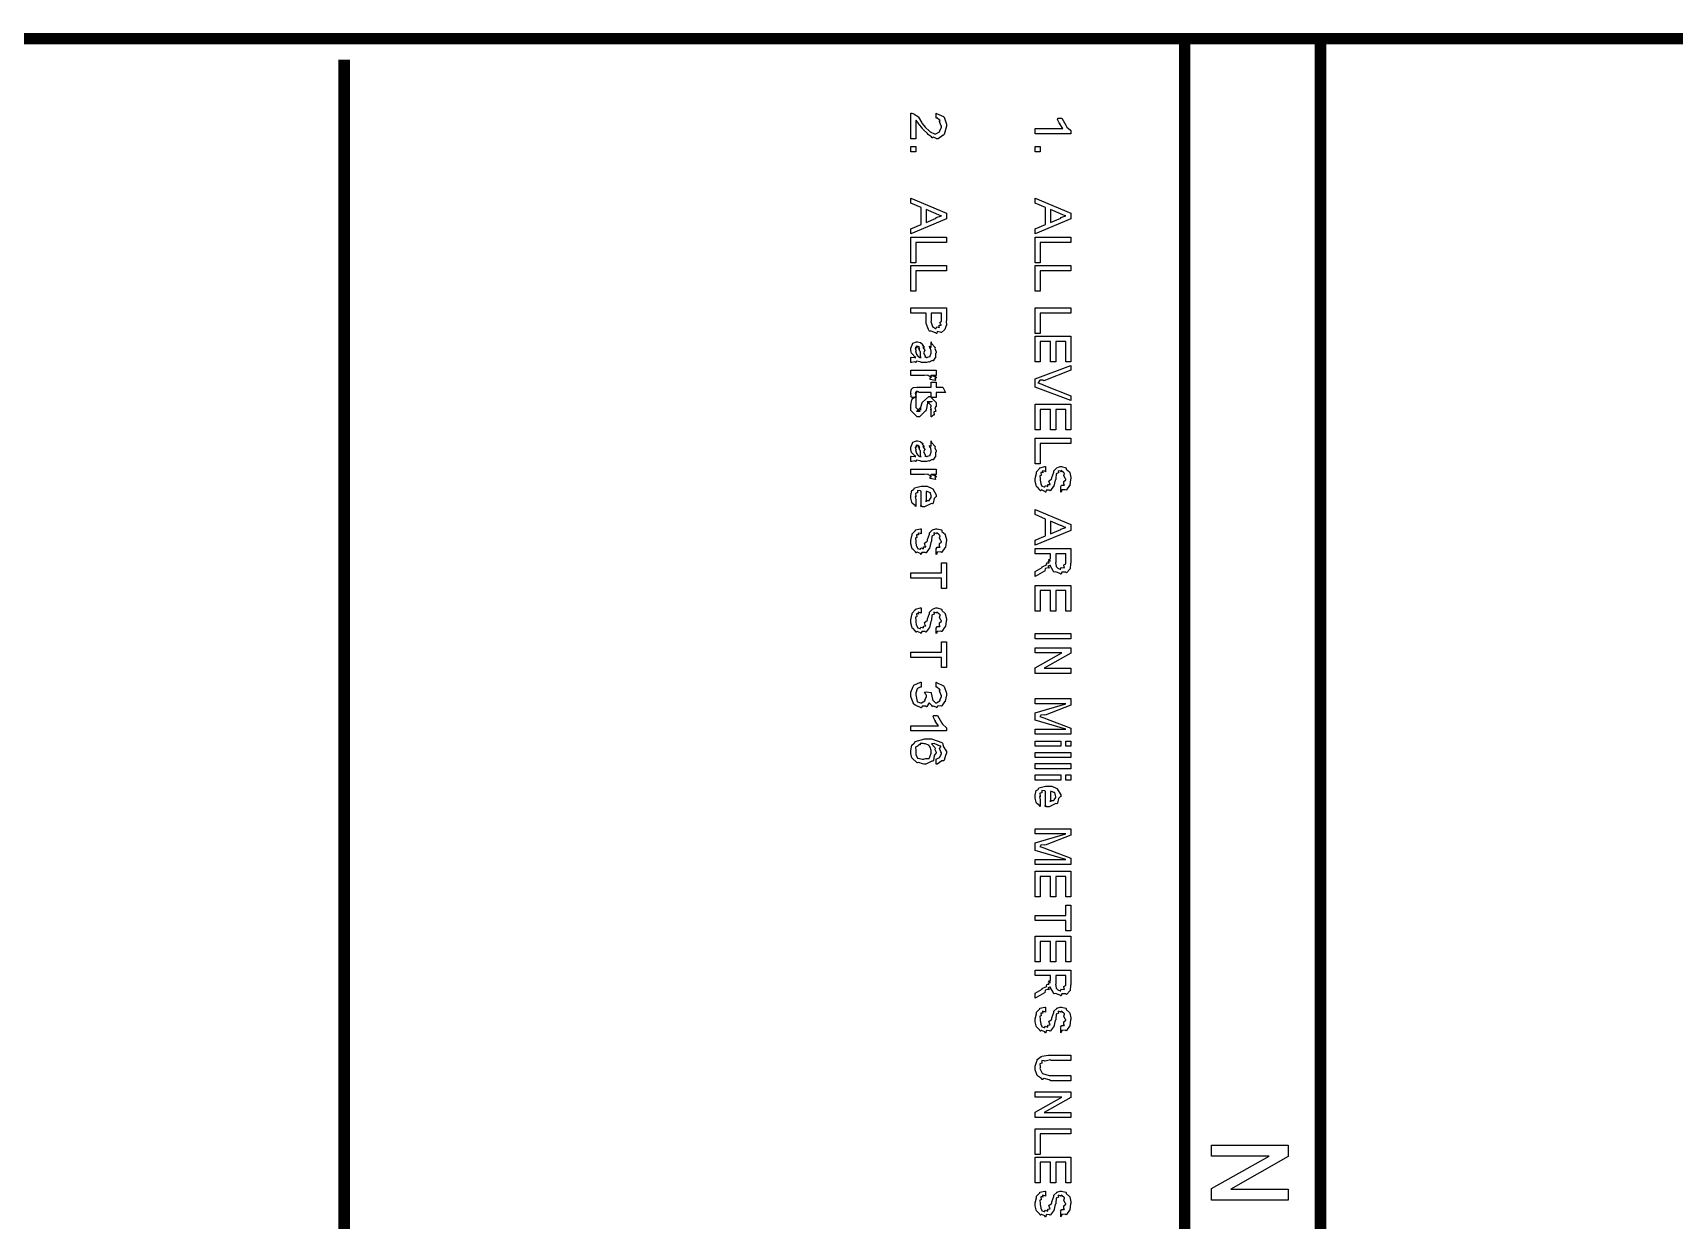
# Model space of a CAD drawing. Extents: x 0.4 to 11.2, y 0.4 to 16.
# Drawn here: x 8.339 to 9.768, y 1.615 to 2.648 of the extents above; entities that cross this region are included whole.
import ezdxf

# ---------------------------------------------------------------- set-up
doc = ezdxf.new("R2010")
doc.units = 0
doc.layers.get('0').update_dxf_attribs({"linetype": 'CONTINUOUS'})

msp = doc.modelspace()

# ---------------------------------------------------------------- linework, layer by layer
at = {"color": 230, "const_width": 0.01}
for points in [[(0.363336, 2.64333), (11.1917, 2.64333)], [(9.34169, 2.64333), (9.34169, 0.405003)], [(9.46001, 2.64333), (9.46001, 0.405003)], [(8.61003, 2.625), (8.61003, 0.388346)]]:
    msp.add_lwpolyline(points, dxfattribs=at)
at = {"color": 0}
for points in [[(9.10769, 2.55621), (9.10335, 2.55621), (9.10335, 2.57835), (9.10406, 2.57835), (9.10596, 2.57781), (9.10618, 2.57769), (9.10633, 2.57764), (9.10986, 2.57519), (9.11008, 2.57488), (9.11008, 2.57488), (9.1129, 2.56999), (9.11313, 2.56944), (9.11307, 2.56939), (9.11589, 2.56635), (9.11951, 2.56282), (9.11985, 2.5625), (9.12001, 2.56233), (9.12381, 2.56054), (9.12506, 2.56054), (9.12506, 2.56054), (9.12831, 2.56218), (9.12853, 2.5625), (9.12831, 2.56267), (9.13004, 2.56597), (9.13004, 2.56706), (9.12939, 2.56799), (9.12815, 2.57129), (9.12879, 2.572), (9.12875, 2.57206), (9.12804, 2.5726), (9.12597, 2.57433), (9.12565, 2.574), (9.12549, 2.574), (9.12549, 2.57835), (9.12554, 2.57829), (9.13167, 2.57557), (9.132, 2.57508), (9.13232, 2.57488), (9.13439, 2.56901), (9.13439, 2.56706), (9.13439, 2.56706), (9.13222, 2.55974), (9.13178, 2.55925), (9.13135, 2.55919), (9.12711, 2.55621), (9.12571, 2.55621), (9.12511, 2.55664), (9.12289, 2.55751), (9.12218, 2.55701), (9.12201, 2.55707), (9.12136, 2.55783), (9.11865, 2.55957), (9.11833, 2.5599), (9.11794, 2.5606), (9.11387, 2.56456), (9.11333, 2.56511), (9.11247, 2.56629), (9.10975, 2.56988), (9.10969, 2.5701), (9.10965, 2.5701), (9.10926, 2.57064), (9.10796, 2.57221), (9.10775, 2.57206), (9.10769, 2.57206), (9.10769, 2.55621)], [(9.21164, 2.56054), (9.21164, 2.56511), (9.23574, 2.56511), (9.23508, 2.56597), (9.23318, 2.56858), (9.23324, 2.56913), (9.23312, 2.56922), (9.23253, 2.5701), (9.23107, 2.57292), (9.23128, 2.57379), (9.23118, 2.574), (9.23486, 2.574), (9.23486, 2.574), (9.23822, 2.56793), (9.23856, 2.56749), (9.23856, 2.56749), (9.23904, 2.5664), (9.24235, 2.56358), (9.24268, 2.56338), (9.24268, 2.56054), (9.21164, 2.56054)], [(9.10335, 2.54937), (9.10769, 2.54937), (9.10769, 2.54482), (9.10335, 2.54482), (9.10335, 2.54937)], [(9.21164, 2.54937), (9.21599, 2.54937), (9.21599, 2.54482), (9.21164, 2.54482), (9.21164, 2.54937)], [(9.10335, 2.50444), (9.13439, 2.49143), (9.13439, 2.48643), (9.10335, 2.47342), (9.10335, 2.47775), (9.11225, 2.48167), (9.11225, 2.49621), (9.10335, 2.50011), (9.10335, 2.50444)], [(9.21164, 2.50444), (9.24268, 2.49143), (9.24268, 2.48643), (9.21164, 2.47342), (9.21164, 2.47775), (9.22054, 2.48167), (9.22054, 2.49621), (9.21164, 2.50011), (9.21164, 2.50444)], [(9.1166, 2.49447), (9.1166, 2.4834), (9.12549, 2.48708), (9.12549, 2.48753), (9.12993, 2.48904), (9.13004, 2.48904), (9.12885, 2.48926), (9.12582, 2.49061), (9.12528, 2.49078), (9.1166, 2.49447)], [(9.22487, 2.49447), (9.22487, 2.4834), (9.23378, 2.48708), (9.23378, 2.48753), (9.23822, 2.48904), (9.23833, 2.48904), (9.23714, 2.48926), (9.2341, 2.49061), (9.23356, 2.49078), (9.22487, 2.49447)], [(9.10335, 2.47054), (9.13439, 2.47054), (9.13439, 2.46599), (9.10769, 2.46599), (9.10769, 2.44819), (9.10335, 2.44819), (9.10335, 2.47054)], [(9.21164, 2.47054), (9.24268, 2.47054), (9.24268, 2.46599), (9.21599, 2.46599), (9.21599, 2.44819), (9.21164, 2.44819), (9.21164, 2.47054)], [(9.10335, 2.4459), (9.13439, 2.4459), (9.13439, 2.44135), (9.10769, 2.44135), (9.10769, 2.42356), (9.10335, 2.42356), (9.10335, 2.4459)], [(9.21164, 2.4459), (9.24268, 2.4459), (9.24268, 2.44135), (9.21599, 2.44135), (9.21599, 2.42356), (9.21164, 2.42356), (9.21164, 2.4459)], [(9.10335, 2.40896), (9.13439, 2.40896), (9.13439, 2.39789), (9.13411, 2.39757), (9.13422, 2.39382), (9.13417, 2.39356), (9.13417, 2.39356), (9.13286, 2.39014), (9.13265, 2.38986), (9.13265, 2.38986), (9.12993, 2.38764), (9.12961, 2.38747), (9.12896, 2.38797), (9.12619, 2.38835), (9.12587, 2.38661), (9.12571, 2.38661), (9.12472, 2.38743), (9.1211, 2.38883), (9.11947, 2.38878), (9.11919, 2.389), (9.1186, 2.39031), (9.1166, 2.39551), (9.1166, 2.39725), (9.1166, 2.4044), (9.10335, 2.4044), (9.10335, 2.40896)], [(9.12115, 2.4044), (9.12115, 2.39746), (9.12082, 2.39708), (9.12207, 2.3929), (9.12224, 2.39268), (9.12224, 2.39268), (9.12468, 2.39117), (9.12549, 2.39117), (9.12543, 2.39139), (9.12603, 2.39247), (9.12815, 2.39193), (9.12831, 2.39204), (9.12804, 2.39236), (9.12787, 2.39393), (9.12978, 2.39399), (9.12983, 2.39421), (9.12939, 2.39447), (9.12842, 2.39621), (9.13004, 2.39735), (9.13004, 2.39768), (9.13004, 2.4044), (9.12115, 2.4044)], [(9.21164, 2.40896), (9.24268, 2.40896), (9.24268, 2.4044), (9.21599, 2.4044), (9.21599, 2.38661), (9.21164, 2.38661), (9.21164, 2.40896)], [(9.10769, 2.36594), (9.10693, 2.36654), (9.10444, 2.36893), (9.10422, 2.36919), (9.104, 2.36951), (9.10335, 2.3719), (9.10335, 2.37267), (9.10335, 2.37392), (9.10465, 2.37739), (9.10488, 2.37765), (9.10504, 2.37831), (9.10818, 2.37939), (9.10921, 2.37939), (9.10921, 2.37939), (9.1116, 2.37885), (9.11182, 2.37875), (9.11182, 2.37875), (9.11367, 2.37722), (9.11376, 2.37701), (9.11372, 2.37706), (9.11322, 2.37674), (9.11501, 2.37483), (9.11507, 2.37463), (9.11486, 2.37478), (9.11382, 2.37468), (9.1155, 2.37213), (9.1155, 2.37181), (9.11546, 2.37185), (9.11447, 2.3699), (9.11649, 2.36626), (9.1166, 2.36594), (9.11632, 2.36604), (9.1155, 2.36643), (9.11697, 2.36594), (9.11746, 2.36594), (9.11774, 2.36626), (9.11996, 2.36669), (9.12007, 2.36681), (9.12001, 2.36729), (9.12115, 2.36957), (9.12115, 2.37028), (9.12099, 2.37121), (9.12039, 2.37392), (9.12007, 2.37354), (9.12007, 2.37354), (9.1199, 2.37403), (9.11957, 2.3756), (9.12082, 2.37478), (9.12115, 2.37483), (9.12115, 2.37939), (9.12115, 2.37939), (9.12136, 2.37782), (9.12158, 2.37765), (9.12158, 2.37765), (9.12429, 2.37494), (9.1244, 2.37463), (9.1244, 2.37463), (9.12435, 2.37354), (9.12549, 2.37076), (9.12549, 2.36985), (9.12483, 2.36942), (9.12478, 2.36561), (9.12463, 2.36529), (9.12418, 2.36535), (9.12267, 2.36301), (9.12244, 2.3629), (9.12201, 2.36322), (9.11936, 2.36187), (9.11897, 2.36182), (9.11888, 2.36208), (9.11686, 2.3616), (9.11615, 2.3616), (9.11247, 2.3616), (9.11154, 2.36208), (9.10824, 2.36268), (9.10736, 2.3616), (9.10704, 2.3616), (9.10667, 2.36208), (9.10422, 2.3616), (9.10335, 2.3616), (9.10335, 2.36594), (9.10368, 2.36626), (9.10672, 2.36594), (9.10769, 2.36594)], [(9.11225, 2.36594), (9.1116, 2.36649), (9.11165, 2.37022), (9.1116, 2.37071), (9.11122, 2.37147), (9.11035, 2.37397), (9.11117, 2.37332), (9.11117, 2.37332), (9.11083, 2.37381), (9.10992, 2.37528), (9.11051, 2.3744), (9.11051, 2.3744), (9.11025, 2.37478), (9.10921, 2.37592), (9.10965, 2.37483), (9.10965, 2.37483), (9.10938, 2.37517), (9.10807, 2.37576), (9.10824, 2.37414), (9.10812, 2.37397), (9.10807, 2.37414), (9.10721, 2.37414), (9.10769, 2.37207), (9.10769, 2.37136), (9.10769, 2.37142), (9.10732, 2.37147), (9.10824, 2.36876), (9.10835, 2.36854), (9.10835, 2.36854), (9.10975, 2.36669), (9.10986, 2.3666), (9.10986, 2.3666), (9.11117, 2.36594), (9.1116, 2.36594), (9.11225, 2.36594)], [(9.21164, 2.38433), (9.24268, 2.38433), (9.24268, 2.36199), (9.23833, 2.36199), (9.23833, 2.37978), (9.22944, 2.37978), (9.22944, 2.36199), (9.22487, 2.36199), (9.22487, 2.37978), (9.21599, 2.37978), (9.21599, 2.36199), (9.21164, 2.36199), (9.21164, 2.38433)], [(9.21164, 2.34717), (9.24268, 2.35889), (9.24268, 2.35476), (9.21924, 2.34543), (9.21864, 2.34597), (9.21556, 2.34619), (9.21425, 2.34381), (9.21382, 2.34369), (9.21408, 2.34369), (9.21881, 2.34196), (9.21924, 2.34174), (9.24268, 2.33242), (9.24268, 2.32829), (9.21164, 2.34), (9.21164, 2.34717)], [(9.10335, 2.35476), (9.12549, 2.35476), (9.12549, 2.35021), (9.12115, 2.35021), (9.12115, 2.35021), (9.12451, 2.34924), (9.12463, 2.34912), (9.12457, 2.34928), (9.12435, 2.34978), (9.12549, 2.34831), (9.12549, 2.34782), (9.12532, 2.34804), (9.12424, 2.34825), (9.12478, 2.34603), (9.12463, 2.34586), (9.12028, 2.34674), (9.12028, 2.34728), (9.12056, 2.34896), (9.12115, 2.34804), (9.12115, 2.34804), (9.12104, 2.34858), (9.12044, 2.35004), (9.12028, 2.34912), (9.12028, 2.34912), (9.12017, 2.34944), (9.11876, 2.34993), (9.11854, 2.34999), (9.11833, 2.35047), (9.11524, 2.35021), (9.11421, 2.35021), (9.10335, 2.35021), (9.10335, 2.35476)], [(9.10812, 2.33111), (9.10379, 2.33111), (9.10374, 2.33197), (9.1034, 2.33442), (9.10335, 2.33415), (9.10335, 2.33415), (9.10335, 2.33507), (9.10374, 2.33763), (9.10379, 2.33783), (9.10385, 2.33832), (9.10519, 2.33946), (9.10531, 2.33957), (9.10531, 2.33974), (9.1084, 2.34), (9.10943, 2.34), (9.12115, 2.34), (9.12115, 2.34435), (9.12549, 2.34435), (9.12549, 2.34), (9.13112, 2.34), (9.13351, 2.33544), (9.12549, 2.33544), (9.12549, 2.33111), (9.12115, 2.33111), (9.12115, 2.33544), (9.11029, 2.33544), (9.10992, 2.33583), (9.10835, 2.33653), (9.10867, 2.33529), (9.10856, 2.33524), (9.1084, 2.3355), (9.10764, 2.33615), (9.10801, 2.33469), (9.10792, 2.33458), (9.10786, 2.33479), (9.10721, 2.33512), (9.10769, 2.33361), (9.10769, 2.33306), (9.10764, 2.33322), (9.10726, 2.33361), (9.10807, 2.33132), (9.10812, 2.33111)], [(9.10769, 2.33203), (9.10769, 2.32769), (9.10769, 2.32769), (9.10769, 2.32656), (9.10769, 2.32617), (9.10769, 2.32617), (9.10769, 2.32374), (9.10769, 2.32292), (9.10769, 2.32226), (9.11139, 2.31879), (9.11008, 2.31879), (9.10812, 2.31879), (9.1116, 2.32226), (9.1116, 2.31988), (9.11203, 2.32269), (9.11313, 2.32639), (9.11313, 2.32661), (9.11897, 2.33203), (9.12028, 2.33203), (9.12549, 2.32661), (9.12549, 2.32357), (9.12537, 2.32362), (9.12429, 2.32206), (9.12494, 2.31913), (9.12483, 2.31879), (9.12472, 2.31896), (9.12338, 2.31862), (9.12369, 2.31592), (9.12354, 2.31575), (9.12299, 2.31581), (9.12142, 2.31435), (9.12115, 2.31424), (9.12115, 2.31879), (9.12104, 2.31933), (9.12067, 2.3209), (9.12115, 2.3201), (9.12115, 2.3201), (9.12099, 2.32081), (9.12067, 2.32292), (9.12115, 2.32308), (9.12115, 2.32314), (9.12115, 2.324), (9.11746, 2.32769), (9.11942, 2.32769), (9.12181, 2.32769), (9.11811, 2.32639), (9.11811, 2.32682), (9.11789, 2.32596), (9.11789, 2.32596), (9.11735, 2.32335), (9.11724, 2.32292), (9.11638, 2.31922), (9.11638, 2.31967), (9.11074, 2.31424), (9.11051, 2.31424), (9.10878, 2.31424), (9.10335, 2.31967), (9.10335, 2.32292), (9.10335, 2.32449), (9.10428, 2.32889), (9.10444, 2.32921), (9.10454, 2.32981), (9.10736, 2.33192), (9.10769, 2.33203)], [(9.21164, 2.32519), (9.24268, 2.32519), (9.24268, 2.30285), (9.23833, 2.30285), (9.23833, 2.32064), (9.22944, 2.32064), (9.22944, 2.30285), (9.22487, 2.30285), (9.22487, 2.32064), (9.21599, 2.32064), (9.21599, 2.30285), (9.21164, 2.30285), (9.21164, 2.32519)], [(9.10769, 2.27974), (9.10693, 2.28033), (9.10444, 2.28271), (9.10422, 2.28299), (9.104, 2.28331), (9.10335, 2.28569), (9.10335, 2.28646), (9.10335, 2.28771), (9.10465, 2.29118), (9.10488, 2.29144), (9.10504, 2.2921), (9.10818, 2.29318), (9.10921, 2.29318), (9.10921, 2.29318), (9.1116, 2.29264), (9.11182, 2.29254), (9.11182, 2.29254), (9.11367, 2.29101), (9.11376, 2.29081), (9.11372, 2.29085), (9.11322, 2.29053), (9.11501, 2.28863), (9.11507, 2.28842), (9.11486, 2.28857), (9.11382, 2.28847), (9.1155, 2.28592), (9.1155, 2.2856), (9.11546, 2.28564), (9.11447, 2.28369), (9.11649, 2.28006), (9.1166, 2.27974), (9.11632, 2.27983), (9.1155, 2.28022), (9.11697, 2.27974), (9.11746, 2.27974), (9.11774, 2.28006), (9.11996, 2.28049), (9.12007, 2.2806), (9.12001, 2.28108), (9.12115, 2.28336), (9.12115, 2.28407), (9.12099, 2.285), (9.12039, 2.28771), (9.12007, 2.28733), (9.12007, 2.28733), (9.1199, 2.28782), (9.11957, 2.28939), (9.12082, 2.28857), (9.12115, 2.28863), (9.12115, 2.29318), (9.12115, 2.29318), (9.12136, 2.29161), (9.12158, 2.29144), (9.12158, 2.29144), (9.12429, 2.28874), (9.1244, 2.28842), (9.1244, 2.28842), (9.12435, 2.28733), (9.12549, 2.28456), (9.12549, 2.28364), (9.12483, 2.28321), (9.12478, 2.2794), (9.12463, 2.27908), (9.12418, 2.27914), (9.12267, 2.27681), (9.12244, 2.27669), (9.12201, 2.27701), (9.11936, 2.27567), (9.11897, 2.27561), (9.11888, 2.27588), (9.11686, 2.27539), (9.11615, 2.27539), (9.11247, 2.27539), (9.11154, 2.27588), (9.10824, 2.27647), (9.10736, 2.27539), (9.10704, 2.27539), (9.10667, 2.27588), (9.10422, 2.27539), (9.10335, 2.27539), (9.10335, 2.27974), (9.10368, 2.28006), (9.10672, 2.27974), (9.10769, 2.27974)], [(9.11225, 2.27974), (9.1116, 2.28028), (9.11165, 2.28401), (9.1116, 2.2845), (9.11122, 2.28526), (9.11035, 2.28776), (9.11117, 2.28711), (9.11117, 2.28711), (9.11083, 2.2876), (9.10992, 2.28907), (9.11051, 2.28819), (9.11051, 2.28819), (9.11025, 2.28857), (9.10921, 2.28971), (9.10965, 2.28863), (9.10965, 2.28863), (9.10938, 2.28896), (9.10807, 2.28956), (9.10824, 2.28792), (9.10812, 2.28776), (9.10807, 2.28792), (9.10721, 2.28792), (9.10769, 2.28586), (9.10769, 2.28515), (9.10769, 2.28521), (9.10732, 2.28526), (9.10824, 2.28256), (9.10835, 2.28233), (9.10835, 2.28233), (9.10975, 2.28049), (9.10986, 2.28039), (9.10986, 2.28039), (9.11117, 2.27974), (9.1116, 2.27974), (9.11225, 2.27974)], [(9.21164, 2.29563), (9.24268, 2.29563), (9.24268, 2.29107), (9.21599, 2.29107), (9.21599, 2.27328), (9.21164, 2.27328), (9.21164, 2.29563)], [(9.10335, 2.26856), (9.12549, 2.26856), (9.12549, 2.264), (9.12115, 2.264), (9.12115, 2.264), (9.12451, 2.26303), (9.12463, 2.26292), (9.12457, 2.26307), (9.12435, 2.26357), (9.12549, 2.2621), (9.12549, 2.26161), (9.12532, 2.26183), (9.12424, 2.26204), (9.12478, 2.25982), (9.12463, 2.25965), (9.12028, 2.26053), (9.12028, 2.26107), (9.12056, 2.26275), (9.12115, 2.26183), (9.12115, 2.26183), (9.12104, 2.26238), (9.12044, 2.26383), (9.12028, 2.26292), (9.12028, 2.26292), (9.12017, 2.26324), (9.11876, 2.26372), (9.11854, 2.26378), (9.11833, 2.26426), (9.11524, 2.264), (9.11421, 2.264), (9.10335, 2.264), (9.10335, 2.26856)], [(9.22054, 2.271), (9.22054, 2.26644), (9.22006, 2.26682), (9.21804, 2.26725), (9.21832, 2.26568), (9.21815, 2.26557), (9.21793, 2.26579), (9.21653, 2.26579), (9.21674, 2.26346), (9.21664, 2.26318), (9.21658, 2.26329), (9.21556, 2.26292), (9.21599, 2.26019), (9.21599, 2.25928), (9.21582, 2.25922), (9.21636, 2.25624), (9.21642, 2.25603), (9.21642, 2.25603), (9.21739, 2.25396), (9.2175, 2.25385), (9.2175, 2.25385), (9.21946, 2.25319), (9.22011, 2.25319), (9.22, 2.25336), (9.22043, 2.25439), (9.22254, 2.25358), (9.22271, 2.25364), (9.2225, 2.25385), (9.2225, 2.25526), (9.22461, 2.25537), (9.22467, 2.25558), (9.22418, 2.25597), (9.22358, 2.25831), (9.22586, 2.26014), (9.22597, 2.26079), (9.22613, 2.2615), (9.22781, 2.26611), (9.22792, 2.26644), (9.22792, 2.26731), (9.23031, 2.26969), (9.23053, 2.26992), (9.23053, 2.26997), (9.23346, 2.271), (9.23443, 2.271), (9.23443, 2.271), (9.23822, 2.26992), (9.23856, 2.26969), (9.23856, 2.26969), (9.23867, 2.26872), (9.24143, 2.26622), (9.2416, 2.26579), (9.2416, 2.26579), (9.24268, 2.26156), (9.24268, 2.26014), (9.2424, 2.25971), (9.24181, 2.25472), (9.2416, 2.25429), (9.24132, 2.25444), (9.23872, 2.2506), (9.23833, 2.25037), (9.23757, 2.25076), (9.23465, 2.2506), (9.23406, 2.24869), (9.23378, 2.24864), (9.23378, 2.25319), (9.23367, 2.25347), (9.23465, 2.25489), (9.23687, 2.25489), (9.23703, 2.25515), (9.23665, 2.25558), (9.2366, 2.25803), (9.23833, 2.2595), (9.23833, 2.25993), (9.23768, 2.26042), (9.23643, 2.26313), (9.23719, 2.26476), (9.23703, 2.26492), (9.23639, 2.26557), (9.23421, 2.26742), (9.23406, 2.26644), (9.234, 2.26644), (9.23356, 2.26682), (9.23161, 2.26731), (9.23178, 2.26557), (9.23161, 2.26535), (9.2315, 2.26551), (9.22976, 2.26465), (9.22965, 2.26047), (9.22944, 2.25971), (9.229, 2.25911), (9.22786, 2.2539), (9.22771, 2.25364), (9.2276, 2.25375), (9.22499, 2.25017), (9.22467, 2.24994), (9.22396, 2.25037), (9.22114, 2.25043), (9.22071, 2.24864), (9.22054, 2.24864), (9.21989, 2.24929), (9.21713, 2.2506), (9.21615, 2.24989), (9.21599, 2.24994), (9.21556, 2.25076), (9.21365, 2.25299), (9.21289, 2.25342), (9.21272, 2.25364), (9.21246, 2.25472), (9.21164, 2.25797), (9.21164, 2.25906), (9.21164, 2.26064), (9.21257, 2.26492), (9.21272, 2.26535), (9.21283, 2.26644), (9.21544, 2.26926), (9.21576, 2.26947), (9.21576, 2.26992), (9.22011, 2.271), (9.22054, 2.271)], [(9.10769, 2.24035), (9.10769, 2.23622), (9.10704, 2.23703), (9.10465, 2.23872), (9.10444, 2.23904), (9.10417, 2.23986), (9.10335, 2.24333), (9.10335, 2.24447), (9.10335, 2.24588), (9.10406, 2.25011), (9.10574, 2.25103), (9.10618, 2.25142), (9.10644, 2.25239), (9.11231, 2.25379), (9.11421, 2.25379), (9.11421, 2.25379), (9.11762, 2.25379), (9.12201, 2.25185), (9.12244, 2.25142), (9.12244, 2.25142), (9.12549, 2.24636), (9.12549, 2.24468), (9.12543, 2.24479), (9.12364, 2.24306), (9.12278, 2.23904), (9.12224, 2.23861), (9.12131, 2.23867), (9.11535, 2.236), (9.11333, 2.236), (9.11296, 2.23633), (9.1116, 2.23708), (9.11225, 2.236), (9.11225, 2.236), (9.11225, 2.24924), (9.11165, 2.24968), (9.10921, 2.25006), (9.109, 2.24815), (9.10878, 2.24794), (9.10867, 2.2481), (9.10732, 2.24761), (9.10769, 2.24528), (9.10769, 2.24447), (9.10764, 2.24463), (9.10715, 2.24496), (9.10769, 2.24208), (9.10769, 2.24208), (9.10769, 2.24208), (9.10769, 2.24035), (9.10769, 2.24035)], [(9.1166, 2.24924), (9.1166, 2.24035), (9.11654, 2.2404), (9.11664, 2.24126), (9.11947, 2.24132), (9.11962, 2.24143), (9.11968, 2.24192), (9.12115, 2.24403), (9.12115, 2.24468), (9.12099, 2.24561), (9.12033, 2.24821), (9.1199, 2.24794), (9.11985, 2.24794), (9.11968, 2.24849), (9.1174, 2.24924), (9.1166, 2.24924)], [(9.21164, 2.23346), (9.24268, 2.22043), (9.24268, 2.21544), (9.21164, 2.20242), (9.21164, 2.20676), (9.22054, 2.21067), (9.22054, 2.22521), (9.21164, 2.22911), (9.21164, 2.23346)], [(9.11225, 2.21685), (9.11225, 2.21229), (9.11176, 2.21268), (9.10975, 2.21311), (9.11003, 2.21153), (9.10986, 2.21143), (9.10965, 2.21164), (9.10824, 2.21164), (9.10846, 2.20931), (9.10835, 2.20904), (9.10829, 2.20915), (9.10726, 2.20876), (9.10769, 2.20606), (9.10769, 2.20514), (9.10753, 2.20508), (9.10807, 2.2021), (9.10812, 2.20188), (9.10812, 2.20188), (9.1091, 2.19982), (9.10921, 2.19971), (9.10921, 2.19971), (9.11117, 2.19906), (9.11182, 2.19906), (9.11171, 2.19922), (9.11214, 2.20025), (9.11426, 2.19943), (9.11442, 2.19949), (9.11421, 2.19971), (9.11421, 2.20111), (9.11632, 2.20122), (9.11638, 2.20144), (9.11589, 2.20182), (9.11529, 2.20415), (9.11757, 2.206), (9.11768, 2.20665), (9.11783, 2.20736), (9.11951, 2.21197), (9.11962, 2.21229), (9.11962, 2.21317), (9.12201, 2.21556), (9.12224, 2.21576), (9.12224, 2.21582), (9.12517, 2.21685), (9.12614, 2.21685), (9.12614, 2.21685), (9.12993, 2.21576), (9.13026, 2.21556), (9.13026, 2.21556), (9.13038, 2.21457), (9.13314, 2.21208), (9.13331, 2.21164), (9.13331, 2.21164), (9.13439, 2.20742), (9.13439, 2.206), (9.13411, 2.20557), (9.13351, 2.20057), (9.13331, 2.20014), (9.13303, 2.20031), (9.13043, 2.19646), (9.13004, 2.19624), (9.12929, 2.19661), (9.12636, 2.19646), (9.12576, 2.19456), (9.12549, 2.1945), (9.12549, 2.19906), (9.12537, 2.19933), (9.12636, 2.20074), (9.12858, 2.20074), (9.12875, 2.20101), (9.12836, 2.20144), (9.12831, 2.20389), (9.13004, 2.20535), (9.13004, 2.20578), (9.12939, 2.20628), (9.12815, 2.20899), (9.1289, 2.21061), (9.12875, 2.21078), (9.1281, 2.21143), (9.12592, 2.21326), (9.12576, 2.21229), (9.12571, 2.21229), (9.12528, 2.21268), (9.12332, 2.21317), (9.12349, 2.21143), (9.12332, 2.21121), (9.12321, 2.21137), (9.12147, 2.2105), (9.12136, 2.20632), (9.12115, 2.20557), (9.12071, 2.20497), (9.11957, 2.19976), (9.11942, 2.19949), (9.11931, 2.1996), (9.11669, 2.19601), (9.11638, 2.19581), (9.11567, 2.19624), (9.11285, 2.19629), (9.11242, 2.1945), (9.11225, 2.1945), (9.1116, 2.19515), (9.10883, 2.19646), (9.10786, 2.19575), (9.10769, 2.19581), (9.10726, 2.19661), (9.10536, 2.19883), (9.1046, 2.19928), (9.10444, 2.19949), (9.10417, 2.20057), (9.10335, 2.20383), (9.10335, 2.20492), (9.10335, 2.20649), (9.10428, 2.21078), (9.10444, 2.21121), (9.10454, 2.21229), (9.10715, 2.21511), (9.10747, 2.21533), (9.10747, 2.21576), (9.11182, 2.21685), (9.11225, 2.21685)], [(9.22487, 2.22347), (9.22487, 2.2124), (9.23378, 2.2161), (9.23378, 2.21653), (9.23822, 2.21804), (9.23833, 2.21804), (9.23714, 2.21826), (9.2341, 2.21963), (9.23356, 2.21978), (9.22487, 2.22347)], [(9.10335, 2.17839), (9.13004, 2.17839), (9.13004, 2.18728), (9.13439, 2.18728), (9.13439, 2.16493), (9.13004, 2.16493), (9.13004, 2.17383), (9.10335, 2.17383), (9.10335, 2.17839)], [(9.21164, 2.19954), (9.24268, 2.19954), (9.24268, 2.18674), (9.2424, 2.18647), (9.24197, 2.18186), (9.24181, 2.18153), (9.24181, 2.18153), (9.23915, 2.17871), (9.23876, 2.1785), (9.23796, 2.17893), (9.23481, 2.17899), (9.23406, 2.17719), (9.23378, 2.17719), (9.23292, 2.17796), (9.22954, 2.17931), (9.22814, 2.17899), (9.22792, 2.17914), (9.22732, 2.18033), (9.22499, 2.18414), (9.22487, 2.18479), (9.22439, 2.1849), (9.2226, 2.18431), (9.22368, 2.18278), (9.22358, 2.18261), (9.22293, 2.18283), (9.22038, 2.18213), (9.22006, 2.18001), (9.21967, 2.17979), (9.21164, 2.17524), (9.21164, 2.17958), (9.21772, 2.18306), (9.21772, 2.1836), (9.2214, 2.18549), (9.22162, 2.18565), (9.22146, 2.18582), (9.22168, 2.18713), (9.22368, 2.18728), (9.22379, 2.18739), (9.22353, 2.1875), (9.22288, 2.18858), (9.22483, 2.18881), (9.22487, 2.18892), (9.22444, 2.18901), (9.22325, 2.18989), (9.22487, 2.19065), (9.22487, 2.19086), (9.22487, 2.19499), (9.21164, 2.19499), (9.21164, 2.19954)], [(9.22944, 2.19499), (9.22944, 2.18739), (9.22917, 2.18728), (9.22982, 2.18414), (9.22988, 2.18392), (9.22988, 2.18392), (9.23122, 2.18251), (9.23139, 2.1824), (9.23139, 2.1824), (9.23318, 2.18175), (9.23378, 2.18175), (9.23372, 2.18197), (9.23454, 2.18317), (9.23682, 2.18283), (9.23703, 2.18306), (9.23671, 2.18343), (9.2366, 2.18539), (9.23833, 2.18642), (9.23833, 2.18674), (9.23833, 2.19499), (9.22944, 2.19499)], [(9.21164, 2.16754), (9.24268, 2.16754), (9.24268, 2.14518), (9.23833, 2.14518), (9.23833, 2.16297), (9.22944, 2.16297), (9.22944, 2.14518), (9.22487, 2.14518), (9.22487, 2.16297), (9.21599, 2.16297), (9.21599, 2.14518), (9.21164, 2.14518), (9.21164, 2.16754)], [(9.11225, 2.14789), (9.11225, 2.14333), (9.11176, 2.14372), (9.10975, 2.14415), (9.11003, 2.14258), (9.10986, 2.14247), (9.10965, 2.14268), (9.10824, 2.14268), (9.10846, 2.14035), (9.10835, 2.14008), (9.10829, 2.14019), (9.10726, 2.13981), (9.10769, 2.1371), (9.10769, 2.13618), (9.10753, 2.13612), (9.10807, 2.13314), (9.10812, 2.13292), (9.10812, 2.13292), (9.1091, 2.13086), (9.10921, 2.13075), (9.10921, 2.13075), (9.11117, 2.1301), (9.11182, 2.1301), (9.11171, 2.13026), (9.11214, 2.13129), (9.11426, 2.13049), (9.11442, 2.13053), (9.11421, 2.13075), (9.11421, 2.13217), (9.11632, 2.13226), (9.11638, 2.13249), (9.11589, 2.13286), (9.11529, 2.13519), (9.11757, 2.13704), (9.11768, 2.13769), (9.11783, 2.1384), (9.11951, 2.14301), (9.11962, 2.14333), (9.11962, 2.14421), (9.12201, 2.1466), (9.12224, 2.14681), (9.12224, 2.14686), (9.12517, 2.14789), (9.12614, 2.14789), (9.12614, 2.14789), (9.12993, 2.14681), (9.13026, 2.1466), (9.13026, 2.1466), (9.13038, 2.14561), (9.13314, 2.14312), (9.13331, 2.14268), (9.13331, 2.14268), (9.13439, 2.13846), (9.13439, 2.13704), (9.13411, 2.13661), (9.13351, 2.13163), (9.13331, 2.13118), (9.13303, 2.13135), (9.13043, 2.1275), (9.13004, 2.12728), (9.12929, 2.12765), (9.12636, 2.1275), (9.12576, 2.1256), (9.12549, 2.12554), (9.12549, 2.1301), (9.12537, 2.13037), (9.12636, 2.13178), (9.12858, 2.13178), (9.12875, 2.13206), (9.12836, 2.13249), (9.12831, 2.13493), (9.13004, 2.13639), (9.13004, 2.13683), (9.12939, 2.13732), (9.12815, 2.14003), (9.1289, 2.14165), (9.12875, 2.14182), (9.1281, 2.14247), (9.12592, 2.14432), (9.12576, 2.14333), (9.12571, 2.14333), (9.12528, 2.14372), (9.12332, 2.14421), (9.12349, 2.14247), (9.12332, 2.14225), (9.12321, 2.14242), (9.12147, 2.14154), (9.12136, 2.13738), (9.12115, 2.13661), (9.12071, 2.13601), (9.11957, 2.13081), (9.11942, 2.13053), (9.11931, 2.13064), (9.11669, 2.12706), (9.11638, 2.12685), (9.11567, 2.12728), (9.11285, 2.12733), (9.11242, 2.12554), (9.11225, 2.12554), (9.1116, 2.12619), (9.10883, 2.1275), (9.10786, 2.12679), (9.10769, 2.12685), (9.10726, 2.12765), (9.10536, 2.12989), (9.1046, 2.13032), (9.10444, 2.13053), (9.10417, 2.13163), (9.10335, 2.13487), (9.10335, 2.13596), (9.10335, 2.13753), (9.10428, 2.14182), (9.10444, 2.14225), (9.10454, 2.14333), (9.10715, 2.14615), (9.10747, 2.14638), (9.10747, 2.14681), (9.11182, 2.14789), (9.11225, 2.14789)], [(9.10335, 2.10943), (9.13004, 2.10943), (9.13004, 2.11833), (9.13439, 2.11833), (9.13439, 2.09597), (9.13004, 2.09597), (9.13004, 2.10487), (9.10335, 2.10487), (9.10335, 2.10943)], [(9.21164, 2.12565), (9.24268, 2.12565), (9.24268, 2.1211), (9.21164, 2.1211), (9.21164, 2.12565)], [(9.21164, 2.11333), (9.24268, 2.11333), (9.24268, 2.10856), (9.21946, 2.09554), (9.24268, 2.09554), (9.24268, 2.09099), (9.21164, 2.09099), (9.21164, 2.09576), (9.23486, 2.10878), (9.21164, 2.10878), (9.21164, 2.11333)], [(9.11225, 2.08328), (9.11225, 2.07894), (9.11149, 2.0791), (9.109, 2.07775), (9.10878, 2.07764), (9.10878, 2.07764), (9.10769, 2.07374), (9.10769, 2.07243), (9.10769, 2.07243), (9.10878, 2.06651), (9.109, 2.06635), (9.109, 2.06635), (9.1116, 2.06549), (9.11247, 2.06549), (9.11247, 2.06549), (9.1155, 2.06711), (9.11572, 2.06743), (9.1155, 2.0676), (9.11703, 2.0709), (9.11703, 2.072), (9.11649, 2.0726), (9.11524, 2.07471), (9.1166, 2.07482), (9.1166, 2.07482), (9.12115, 2.07437), (9.12115, 2.07437), (9.12115, 2.07389), (9.12115, 2.07374), (9.12115, 2.07374), (9.12207, 2.06853), (9.12224, 2.06808), (9.12224, 2.06808), (9.12483, 2.06549), (9.12571, 2.06549), (9.12571, 2.06549), (9.12853, 2.06711), (9.12875, 2.06743), (9.12853, 2.0676), (9.13004, 2.07075), (9.13004, 2.07178), (9.12939, 2.07264), (9.12815, 2.07585), (9.12879, 2.07656), (9.12875, 2.07656), (9.12804, 2.0771), (9.12597, 2.07889), (9.1256, 2.07894), (9.12549, 2.07894), (9.12549, 2.08328), (9.12554, 2.08317), (9.13167, 2.08008), (9.132, 2.07958), (9.13232, 2.07943), (9.13439, 2.07389), (9.13439, 2.072), (9.13439, 2.072), (9.13331, 2.06679), (9.13308, 2.06635), (9.13276, 2.06619), (9.13038, 2.06267), (9.13004, 2.06244), (9.12929, 2.06267), (9.12657, 2.06239), (9.12608, 2.06114), (9.12592, 2.06114), (9.12528, 2.06158), (9.12294, 2.0625), (9.12235, 2.06218), (9.12224, 2.06222), (9.12153, 2.06304), (9.11962, 2.06515), (9.11942, 2.06549), (9.11914, 2.06538), (9.11735, 2.06213), (9.11703, 2.06201), (9.11615, 2.06233), (9.11328, 2.06233), (9.11253, 2.06114), (9.11225, 2.06114), (9.11117, 2.06168), (9.10775, 2.06304), (9.10633, 2.06401), (9.10596, 2.0644), (9.10531, 2.06538), (9.10335, 2.07086), (9.10335, 2.07264), (9.10335, 2.07449), (9.10536, 2.07954), (9.10574, 2.08003), (9.10601, 2.08078), (9.1116, 2.08322), (9.11225, 2.08328)], [(9.21164, 2.06901), (9.24268, 2.06901), (9.24268, 2.06338), (9.22032, 2.05469), (9.2194, 2.0549), (9.21642, 2.05458), (9.21582, 2.0535), (9.21556, 2.05339), (9.21556, 2.05339), (9.22, 2.05208), (9.22054, 2.05186), (9.24268, 2.0434), (9.24268, 2.03797), (9.21164, 2.03797), (9.21164, 2.04232), (9.23833, 2.04232), (9.21164, 2.05012), (9.21164, 2.05664), (9.23833, 2.06446), (9.21164, 2.06446), (9.21164, 2.06901)], [(9.10335, 2.04085), (9.10335, 2.04542), (9.12744, 2.04542), (9.12679, 2.04628), (9.12489, 2.04889), (9.12494, 2.04943), (9.12483, 2.04953), (9.12424, 2.0504), (9.12278, 2.05322), (9.12299, 2.0541), (9.12289, 2.05431), (9.12657, 2.05431), (9.12657, 2.05431), (9.12993, 2.04824), (9.13026, 2.04779), (9.13026, 2.04779), (9.13075, 2.04671), (9.13406, 2.04389), (9.13439, 2.04368), (9.13439, 2.04085), (9.10335, 2.04085)], [(9.12549, 2.01187), (9.12549, 2.01622), (9.12549, 2.01622), (9.12836, 2.01764), (9.12853, 2.01774), (9.12831, 2.0179), (9.13004, 2.02089), (9.13004, 2.02186), (9.12939, 2.02268), (9.12831, 2.02582), (9.12944, 2.02718), (9.12939, 2.0275), (9.12879, 2.02778), (9.12685, 2.02849), (9.12701, 2.02838), (9.12701, 2.02838), (9.12625, 2.02886), (9.12375, 2.03), (9.12196, 2.02968), (9.12136, 2.02968), (9.12136, 2.02968), (9.12429, 2.02636), (9.1244, 2.02599), (9.1244, 2.02599), (9.12435, 2.02485), (9.12549, 2.02246), (9.12549, 2.02165), (9.12537, 2.02171), (9.12369, 2.01942), (9.12299, 2.01519), (9.12244, 2.01471), (9.12153, 2.01471), (9.11638, 2.01187), (9.11464, 2.01187), (9.11361, 2.01238), (9.11025, 2.01329), (9.1091, 2.01307), (9.10878, 2.01318), (9.10792, 2.014), (9.10493, 2.0165), (9.10465, 2.01687), (9.10433, 2.01758), (9.10335, 2.02115), (9.10335, 2.02229), (9.10335, 2.02387), (9.10422, 2.02849), (9.10628, 2.03022), (9.10682, 2.03076), (9.10715, 2.03157), (9.1154, 2.03401), (9.11811, 2.03401), (9.12131, 2.03401), (9.13026, 2.03097), (9.13092, 2.03033), (9.13086, 2.03033), (9.13183, 2.02701), (9.13439, 2.023), (9.13439, 2.02165), (9.13439, 2.02165), (9.1334, 2.01947), (9.13243, 2.01535), (9.132, 2.01492), (9.13038, 2.01492), (9.12619, 2.01199), (9.12549, 2.01187)], [(9.11486, 2.02968), (9.1141, 2.02989), (9.11154, 2.03006), (9.11139, 2.02892), (9.11117, 2.02881), (9.11068, 2.02897), (9.10878, 2.0274), (9.10856, 2.02729), (9.10846, 2.0274), (9.10726, 2.02669), (9.10769, 2.02376), (9.10769, 2.02274), (9.10769, 2.02274), (9.10758, 2.0204), (9.10915, 2.01725), (9.10943, 2.01708), (9.10943, 2.01708), (9.11333, 2.01622), (9.11464, 2.01622), (9.11464, 2.01622), (9.11594, 2.01699), (9.11914, 2.01699), (9.11942, 2.01708), (9.11951, 2.01747), (9.12115, 2.0216), (9.12115, 2.02294), (9.12093, 2.02393), (9.12022, 2.02686), (9.11962, 2.0275), (9.11942, 2.02772), (9.11897, 2.0286), (9.11589, 2.02968), (9.11486, 2.02968)], [(9.21164, 2.03207), (9.23378, 2.03207), (9.23378, 2.0275), (9.21164, 2.0275), (9.21164, 2.03207)], [(9.23833, 2.03207), (9.24268, 2.03207), (9.24268, 2.0275), (9.23833, 2.0275), (9.23833, 2.03207)], [(9.21164, 2.02225), (9.24268, 2.02225), (9.24268, 2.01768), (9.21164, 2.01768), (9.21164, 2.02225)], [(9.21164, 2.01243), (9.24268, 2.01243), (9.24268, 2.00786), (9.21164, 2.00786), (9.21164, 2.01243)], [(9.21164, 2.00261), (9.23378, 2.00261), (9.23378, 1.99804), (9.21164, 1.99804), (9.21164, 2.00261)], [(9.23833, 2.00261), (9.24268, 2.00261), (9.24268, 1.99804), (9.23833, 1.99804), (9.23833, 2.00261)], [(9.21599, 1.97933), (9.21599, 1.97521), (9.21533, 1.97601), (9.21294, 1.97771), (9.21272, 1.97803), (9.21246, 1.97885), (9.21164, 1.98232), (9.21164, 1.98346), (9.21164, 1.98486), (9.21235, 1.9891), (9.21403, 1.99001), (9.21446, 1.9904), (9.21474, 1.99137), (9.2206, 1.99278), (9.2225, 1.99278), (9.2225, 1.99278), (9.22592, 1.99278), (9.23031, 1.99083), (9.23074, 1.9904), (9.23074, 1.9904), (9.23378, 1.98535), (9.23378, 1.98367), (9.23372, 1.98378), (9.23193, 1.98204), (9.23107, 1.97803), (9.23053, 1.9776), (9.2296, 1.97765), (9.22364, 1.97499), (9.22162, 1.97499), (9.22125, 1.97532), (9.21989, 1.97607), (9.22054, 1.97499), (9.22054, 1.97499), (9.22054, 1.98822), (9.21994, 1.98867), (9.2175, 1.98904), (9.21729, 1.98714), (9.21707, 1.98693), (9.21696, 1.98708), (9.2156, 1.9866), (9.21599, 1.98426), (9.21599, 1.98346), (9.21593, 1.98361), (9.21544, 1.98394), (9.21599, 1.98107), (9.21599, 1.98107), (9.21599, 1.98107), (9.21599, 1.97933), (9.21599, 1.97933)], [(9.22487, 1.98822), (9.22487, 1.97933), (9.22483, 1.97939), (9.22493, 1.98025), (9.22775, 1.98031), (9.22792, 1.98042), (9.22797, 1.9809), (9.22944, 1.98301), (9.22944, 1.98367), (9.22928, 1.9846), (9.22863, 1.98719), (9.22819, 1.98693), (9.22814, 1.98693), (9.22797, 1.98747), (9.22569, 1.98822), (9.22487, 1.98822)], [(9.21164, 1.95583), (9.24268, 1.95583), (9.24268, 1.95019), (9.22032, 1.94151), (9.2194, 1.94174), (9.21642, 1.9414), (9.21582, 1.94032), (9.21556, 1.94021), (9.21556, 1.94021), (9.22, 1.93892), (9.22054, 1.93869), (9.24268, 1.93024), (9.24268, 1.92481), (9.21164, 1.92481), (9.21164, 1.92914), (9.23833, 1.92914), (9.21164, 1.93696), (9.21164, 1.94347), (9.23833, 1.95128), (9.21164, 1.95128), (9.21164, 1.95583)], [(9.21164, 1.91889), (9.24268, 1.91889), (9.24268, 1.89654), (9.23833, 1.89654), (9.23833, 1.91433), (9.22944, 1.91433), (9.22944, 1.89654), (9.22487, 1.89654), (9.22487, 1.91433), (9.21599, 1.91433), (9.21599, 1.89654), (9.21164, 1.89654), (9.21164, 1.91889)], [(9.21164, 1.88043), (9.23833, 1.88043), (9.23833, 1.88932), (9.24268, 1.88932), (9.24268, 1.86697), (9.23833, 1.86697), (9.23833, 1.87588), (9.21164, 1.87588), (9.21164, 1.88043)], [(9.21164, 1.86225), (9.24268, 1.86225), (9.24268, 1.8399), (9.23833, 1.8399), (9.23833, 1.85769), (9.22944, 1.85769), (9.22944, 1.8399), (9.22487, 1.8399), (9.22487, 1.85769), (9.21599, 1.85769), (9.21599, 1.8399), (9.21164, 1.8399), (9.21164, 1.86225)], [(9.21164, 1.83268), (9.24268, 1.83268), (9.24268, 1.81988), (9.2424, 1.81961), (9.24197, 1.815), (9.24181, 1.81467), (9.24181, 1.81467), (9.23915, 1.81185), (9.23876, 1.81164), (9.23796, 1.81207), (9.23481, 1.81213), (9.23406, 1.81033), (9.23378, 1.81033), (9.23292, 1.81108), (9.22954, 1.81244), (9.22814, 1.81213), (9.22792, 1.81228), (9.22732, 1.81347), (9.22499, 1.81728), (9.22487, 1.81793), (9.22439, 1.81803), (9.2226, 1.81743), (9.22368, 1.81592), (9.22358, 1.81575), (9.22293, 1.81597), (9.22038, 1.81526), (9.22006, 1.81315), (9.21967, 1.81293), (9.21164, 1.80838), (9.21164, 1.81272), (9.21772, 1.81619), (9.21772, 1.81674), (9.2214, 1.81862), (9.22162, 1.81879), (9.22146, 1.81896), (9.22168, 1.82026), (9.22368, 1.82042), (9.22379, 1.82053), (9.22353, 1.82064), (9.22288, 1.82172), (9.22483, 1.82194), (9.22487, 1.82206), (9.22444, 1.82215), (9.22325, 1.82303), (9.22487, 1.82379), (9.22487, 1.824), (9.22487, 1.82813), (9.21164, 1.82813), (9.21164, 1.83268)], [(9.22944, 1.82813), (9.22944, 1.82053), (9.22917, 1.82042), (9.22982, 1.81728), (9.22988, 1.81706), (9.22988, 1.81706), (9.23122, 1.81565), (9.23139, 1.81554), (9.23139, 1.81554), (9.23318, 1.81489), (9.23378, 1.81489), (9.23372, 1.81511), (9.23454, 1.81629), (9.23682, 1.81597), (9.23703, 1.81619), (9.23671, 1.81657), (9.2366, 1.81853), (9.23833, 1.81956), (9.23833, 1.81988), (9.23833, 1.82813), (9.22944, 1.82813)], [(9.22054, 1.80067), (9.22054, 1.79611), (9.22006, 1.7965), (9.21804, 1.79693), (9.21832, 1.79536), (9.21815, 1.79525), (9.21793, 1.79546), (9.21653, 1.79546), (9.21674, 1.79312), (9.21664, 1.79286), (9.21658, 1.79297), (9.21556, 1.79258), (9.21599, 1.78988), (9.21599, 1.78896), (9.21582, 1.7889), (9.21636, 1.78592), (9.21642, 1.78569), (9.21642, 1.78569), (9.21739, 1.78364), (9.2175, 1.78353), (9.2175, 1.78353), (9.21946, 1.78288), (9.22011, 1.78288), (9.22, 1.78304), (9.22043, 1.78407), (9.22254, 1.78326), (9.22271, 1.78331), (9.2225, 1.78353), (9.2225, 1.78494), (9.22461, 1.78504), (9.22467, 1.78526), (9.22418, 1.78564), (9.22358, 1.78797), (9.22586, 1.78982), (9.22597, 1.79047), (9.22613, 1.79118), (9.22781, 1.79579), (9.22792, 1.79611), (9.22792, 1.79699), (9.23031, 1.79937), (9.23053, 1.79958), (9.23053, 1.79964), (9.23346, 1.80067), (9.23443, 1.80067), (9.23443, 1.80067), (9.23822, 1.79958), (9.23856, 1.79937), (9.23856, 1.79937), (9.23867, 1.79839), (9.24143, 1.7959), (9.2416, 1.79546), (9.2416, 1.79546), (9.24268, 1.79124), (9.24268, 1.78982), (9.2424, 1.78939), (9.24181, 1.7844), (9.2416, 1.78396), (9.24132, 1.78413), (9.23872, 1.78028), (9.23833, 1.78006), (9.23757, 1.78043), (9.23465, 1.78028), (9.23406, 1.77838), (9.23378, 1.77832), (9.23378, 1.78288), (9.23367, 1.78315), (9.23465, 1.78456), (9.23687, 1.78456), (9.23703, 1.78483), (9.23665, 1.78526), (9.2366, 1.78771), (9.23833, 1.78917), (9.23833, 1.78961), (9.23768, 1.7901), (9.23643, 1.79281), (9.23719, 1.79443), (9.23703, 1.7946), (9.23639, 1.79525), (9.23421, 1.7971), (9.23406, 1.79611), (9.234, 1.79611), (9.23356, 1.7965), (9.23161, 1.79699), (9.23178, 1.79525), (9.23161, 1.79503), (9.2315, 1.79519), (9.22976, 1.79432), (9.22965, 1.79015), (9.22944, 1.78939), (9.229, 1.78879), (9.22786, 1.78358), (9.22771, 1.78331), (9.2276, 1.78342), (9.22499, 1.77983), (9.22467, 1.77962), (9.22396, 1.78006), (9.22114, 1.78011), (9.22071, 1.77832), (9.22054, 1.77832), (9.21989, 1.77897), (9.21713, 1.78028), (9.21615, 1.77957), (9.21599, 1.77962), (9.21556, 1.78043), (9.21365, 1.78267), (9.21289, 1.7831), (9.21272, 1.78331), (9.21246, 1.7844), (9.21164, 1.78765), (9.21164, 1.78874), (9.21164, 1.79031), (9.21257, 1.7946), (9.21272, 1.79503), (9.21283, 1.79611), (9.21544, 1.79893), (9.21576, 1.79915), (9.21576, 1.79958), (9.22011, 1.80067), (9.22054, 1.80067)], [(9.24268, 1.741), (9.24268, 1.73643), (9.2251, 1.73643), (9.22385, 1.73719), (9.21929, 1.73833), (9.21799, 1.73747), (9.21772, 1.73753), (9.21707, 1.73833), (9.21457, 1.74035), (9.21354, 1.74078), (9.21337, 1.741), (9.21294, 1.74208), (9.21164, 1.74615), (9.21164, 1.7475), (9.21164, 1.74914), (9.21294, 1.75358), (9.21317, 1.75401), (9.21326, 1.75504), (9.21685, 1.75754), (9.21729, 1.75771), (9.21729, 1.75797), (9.22314, 1.75879), (9.2251, 1.75879), (9.24268, 1.75879), (9.24268, 1.75424), (9.22553, 1.75424), (9.22504, 1.75483), (9.22021, 1.75369), (9.21989, 1.75358), (9.21946, 1.75396), (9.21729, 1.75401), (9.21729, 1.75185), (9.21707, 1.75162), (9.21696, 1.75179), (9.2156, 1.75136), (9.21599, 1.74864), (9.21599, 1.74772), (9.21565, 1.74729), (9.21761, 1.743), (9.21793, 1.74274), (9.21793, 1.74274), (9.22364, 1.741), (9.22553, 1.741), (9.24268, 1.741)], [(9.21164, 1.72678), (9.24268, 1.72678), (9.24268, 1.722), (9.21946, 1.70899), (9.24268, 1.70899), (9.24268, 1.70443), (9.21164, 1.70443), (9.21164, 1.70921), (9.23486, 1.72222), (9.21164, 1.72222), (9.21164, 1.72678)], [(9.21164, 1.69476), (9.24268, 1.69476), (9.24268, 1.69021), (9.21599, 1.69021), (9.21599, 1.67242), (9.21164, 1.67242), (9.21164, 1.69476)], [(9.21164, 1.67014), (9.24268, 1.67014), (9.24268, 1.64779), (9.23833, 1.64779), (9.23833, 1.66558), (9.22944, 1.66558), (9.22944, 1.64779), (9.22487, 1.64779), (9.22487, 1.66558), (9.21599, 1.66558), (9.21599, 1.64779), (9.21164, 1.64779), (9.21164, 1.67014)], [(9.22054, 1.64057), (9.22054, 1.63601), (9.22006, 1.63639), (9.21804, 1.63683), (9.21832, 1.63525), (9.21815, 1.63514), (9.21793, 1.63536), (9.21653, 1.63536), (9.21674, 1.63303), (9.21664, 1.63276), (9.21658, 1.63286), (9.21556, 1.63249), (9.21599, 1.62978), (9.21599, 1.62885), (9.21582, 1.62879), (9.21636, 1.62582), (9.21642, 1.6256), (9.21642, 1.6256), (9.21739, 1.62354), (9.2175, 1.62343), (9.2175, 1.62343), (9.21946, 1.62278), (9.22011, 1.62278), (9.22, 1.62294), (9.22043, 1.62397), (9.22254, 1.62315), (9.22271, 1.62321), (9.2225, 1.62343), (9.2225, 1.62483), (9.22461, 1.62494), (9.22467, 1.62517), (9.22418, 1.62554), (9.22358, 1.62788), (9.22586, 1.62972), (9.22597, 1.63038), (9.22613, 1.63108), (9.22781, 1.63569), (9.22792, 1.63601), (9.22792, 1.63688), (9.23031, 1.63926), (9.23053, 1.63949), (9.23053, 1.63954), (9.23346, 1.64057), (9.23443, 1.64057), (9.23443, 1.64057), (9.23822, 1.63949), (9.23856, 1.63926), (9.23856, 1.63926), (9.23867, 1.63829), (9.24143, 1.63579), (9.2416, 1.63536), (9.2416, 1.63536), (9.24268, 1.63113), (9.24268, 1.62972), (9.2424, 1.62929), (9.24181, 1.62429), (9.2416, 1.62386), (9.24132, 1.62403), (9.23872, 1.62017), (9.23833, 1.61996), (9.23757, 1.62033), (9.23465, 1.62017), (9.23406, 1.61828), (9.23378, 1.61822), (9.23378, 1.62278), (9.23367, 1.62304), (9.23465, 1.62446), (9.23687, 1.62446), (9.23703, 1.62472), (9.23665, 1.62517), (9.2366, 1.62761), (9.23833, 1.62907), (9.23833, 1.6295), (9.23768, 1.62999), (9.23643, 1.63271), (9.23719, 1.63433), (9.23703, 1.6345), (9.23639, 1.63514), (9.23421, 1.63699), (9.23406, 1.63601), (9.234, 1.63601), (9.23356, 1.63639), (9.23161, 1.63688), (9.23178, 1.63514), (9.23161, 1.63493), (9.2315, 1.6351), (9.22976, 1.63422), (9.22965, 1.63004), (9.22944, 1.62929), (9.229, 1.62869), (9.22786, 1.62349), (9.22771, 1.62321), (9.2276, 1.62332), (9.22499, 1.61974), (9.22467, 1.61951), (9.22396, 1.61996), (9.22114, 1.62001), (9.22071, 1.61822), (9.22054, 1.61822), (9.21989, 1.61887), (9.21713, 1.62017), (9.21615, 1.61947), (9.21599, 1.61951), (9.21556, 1.62033), (9.21365, 1.62256), (9.21289, 1.62299), (9.21272, 1.62321), (9.21246, 1.62429), (9.21164, 1.62756), (9.21164, 1.62864), (9.21164, 1.63021), (9.21257, 1.6345), (9.21272, 1.63493), (9.21283, 1.63601), (9.21544, 1.63883), (9.21576, 1.63906), (9.21576, 1.63949), (9.22011, 1.64057), (9.22054, 1.64057)]]:
    msp.add_lwpolyline(points, close=True, dxfattribs=at)
at = {"color": 140}
msp.add_lwpolyline([(9.36501, 1.68044), (9.43186, 1.68044), (9.43186, 1.67046), (9.38194, 1.64225), (9.43186, 1.64225), (9.43186, 1.63271), (9.36501, 1.63271), (9.36501, 1.64268), (9.41515, 1.6709), (9.36501, 1.6709), (9.36501, 1.68044)], close=True, dxfattribs=at)

doc.saveas('drawing.dxf')
